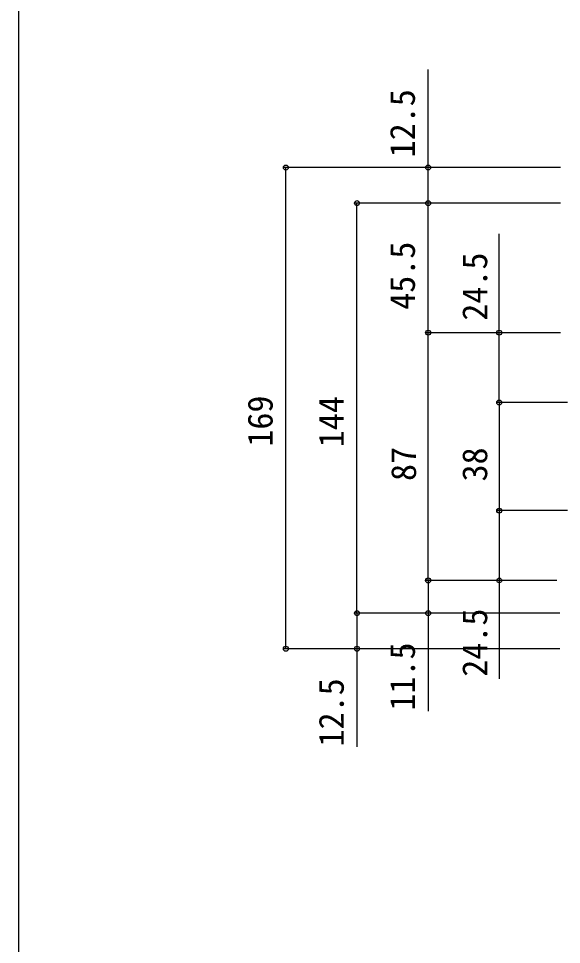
# Model space of a CAD drawing. Units: millimetres, scale not verified. Extents: x -700 to 700, y -1070 to 1067.
# Drawn here: x -700 to -509.2, y -29.2 to 296 of the extents above; entities that cross this region are included whole.
import ezdxf
from ezdxf.enums import TextEntityAlignment as Align

# ---------------------------------------------------------------- set-up
doc = ezdxf.new("R2010")
doc.units = ezdxf.units.MM
doc.header["$LTSCALE"] = 6
doc.layers.add('0-6_YKK_D', color=6, linetype='Continuous')
doc.layers.add('0-7_YKK_ZWAK', color=7, linetype='Continuous')
doc.styles.add('ＭＳ ゴシック', font='')
doc.styles.get('ＭＳ ゴシック').set_extended_font_data('MS Gothic')

msp = doc.modelspace()

# ---------------------------------------------------------------- linework, layer by layer
at = {"layer": '0-6_YKK_D'}
for p, q in [((-510.852, 243.7), (-607.072, 243.7)), ((-606.072, 74.7), (-606.072, 243.7)), ((-509.572, 243.7), (-557.072, 243.7)), ((-510.852, 231.2), (-582.072, 231.2)), ((-581.072, 87.2), (-581.072, 231.2)), ((-509.572, 231.2), (-557.072, 231.2)), ((-509.852, 231.2), (-557.072, 231.2)), ((-556.072, 185.7), (-556.072, 231.2)), ((-509.572, 185.7), (-557.072, 185.7)), ((-509.572, 185.7), (-557.072, 185.7)), ((-556.072, 98.7), (-556.072, 185.7)), ((-509.572, 185.7), (-532.072, 185.7)), ((-510.852, 161.2), (-532.072, 161.2)), ((-507.072, 161.2), (-532.072, 161.2)), ((-531.072, 161.2), (-531.072, 123.2)), ((-507.072, 123.2), (-532.072, 123.2)), ((-510.852, 123.2), (-532.072, 123.2)), ((-510.852, 98.7), (-557.072, 98.7)), ((-510.852, 98.7), (-557.072, 98.7)), ((-510.852, 98.7), (-532.072, 98.7)), ((-510.852, 87.2), (-582.072, 87.2)), ((-509.852, 87.2), (-582.072, 87.2)), ((-509.852, 87.2), (-557.072, 87.2)), ((-510.852, 74.7), (-607.072, 74.7)), ((-509.852, 74.7), (-582.072, 74.7))]:
    msp.add_line(p, q, dxfattribs=at)
for points in [[(-556.072, 231.2), (-556.072, 243.7), (-556.072, 278.1)], [(-531.072, 161.2), (-531.072, 185.7), (-531.072, 220.355)], [(-531.072, 123.2), (-531.072, 98.7), (-531.072, 64.145)], [(-556.072, 98.7), (-556.072, 87.2), (-556.072, 52.8)], [(-581.072, 87.2), (-581.072, 74.7), (-581.072, 40.2)]]:
    msp.add_lwpolyline(points, dxfattribs=at)
for centre, radius in [((-606.072, 243.7), 0.875), ((-556.072, 243.7), 0.85), ((-581.072, 231.2), 0.875), ((-556.072, 231.2), 0.875), ((-556.072, 231.2), 0.85), ((-556.072, 185.7), 0.875), ((-556.072, 185.7), 0.875), ((-531.072, 185.7), 0.875), ((-531.072, 161.2), 0.875), ((-531.072, 161.2), 0.875), ((-531.072, 123.2), 0.875), ((-531.072, 123.2), 0.85), ((-556.072, 98.7), 0.875), ((-556.072, 98.7), 0.85), ((-531.072, 98.7), 0.85), ((-581.072, 87.2), 0.875), ((-581.072, 87.2), 0.875), ((-556.072, 87.2), 0.85), ((-606.072, 74.7), 0.875), ((-581.072, 74.7), 0.875)]:
    msp.add_circle(centre, radius, dxfattribs=at)
at = {"layer": '0-7_YKK_ZWAK'}
msp.add_line((-700, 969.7), (-700, -1070.3), dxfattribs=at)

# ---------------------------------------------------------------- texts
at = {"layer": '0-6_YKK_D', "style": 'ＭＳ ゴシック'}
for s, p in [('12.5', (-558.072, 247.259)), ('45.5', (-558.072, 193.723)), ('24.5', (-532.672, 189.914)), ('169', (-608.072, 145.666)), ('144', (-583.072, 145.461)), ('87', (-557.672, 133.609)), ('38', (-532.672, 133.439)), ('24.5', (-532.672, 64.859)), ('11.5', (-558.072, 52.959)), ('12.5', (-583.072, 40.359))]:
    msp.add_text(s, height=8.798, rotation=90, dxfattribs=at).set_placement(p, align=Align.BOTTOM_LEFT)

doc.saveas('drawing.dxf')
